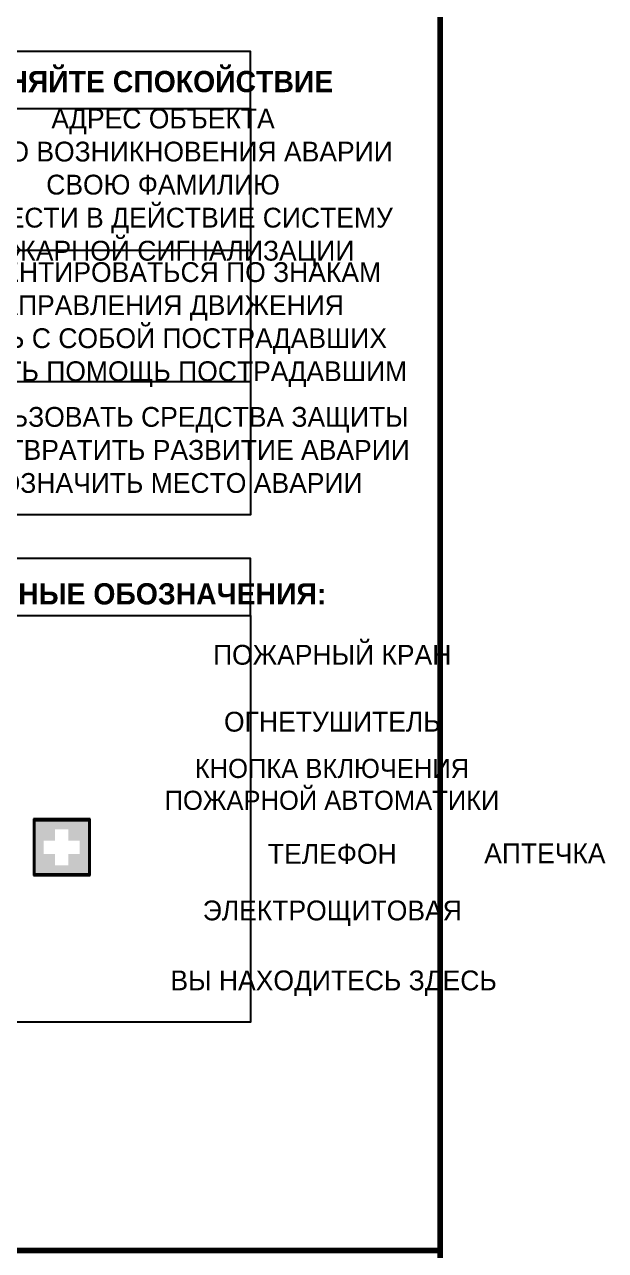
# Model space of a CAD drawing. Header units: millimetres. Extents: x 13114 to 67229, y 22859 to 38520.
# Drawn here: x 38256.9 to 38339, y 25874 to 26047.2 of the extents above; entities that cross this region are included whole.
import ezdxf

# ---------------------------------------------------------------- set-up
doc = ezdxf.new("R2010")
doc.units = ezdxf.units.MM
doc.styles.add('обычный', font='arial.ttf')

# ---------------------------------------------------------------- blocks, each defined once
blk = doc.blocks.new('A$C18900ED3')
h = blk.add_hatch(color=126)
h.paths.add_polyline_path([(-0.18, -0.18), (-7.02, -0.18), (-7.02, -7.02), (-0.18, -7.02)])
h.paths.add_polyline_path([(-5.89, -4.46), (-5.89, -2.77), (-4.46, -2.77), (-4.46, -1.31), (-2.77, -1.31), (-2.77, -2.77), (-1.33, -2.77), (-1.33, -4.46), (-2.77, -4.46), (-2.77, -5.89), (-4.46, -5.89), (-4.46, -4.46)], flags=16)
at = {"color": 126}
for p, q in [((-7.2, 0), (-7.2, -7.2)), ((0, 0), (-7.2, 0)), ((0, -7.2), (0, 0)), ((-7.02, -7.02), (-7.02, -0.18)), ((-7.02, -0.18), (-0.18, -0.18)), ((-0.18, -0.18), (-0.18, -7.02)), ((-7.2, -7.2), (0, -7.2)), ((-0.18, -7.02), (-7.02, -7.02))]:
    blk.add_line(p, q, dxfattribs=at)

msp = doc.modelspace()

# ---------------------------------------------------------------- linework, layer by layer
at = {"color": 6, "lineweight": 100}
for points in [[(37715.63, 26269), (38315.63, 26269), (38315.63, 25874), (37715.63, 25874)], [(37715.63, 25874), (38315.63, 25874), (38315.63, 25479), (37715.63, 25479)]]:
    msp.add_lwpolyline(points, close=True, dxfattribs=at)
for points in [[(38145.04, 26035.31), (38288.81, 26035.31), (38288.81, 26043.36), (38145.04, 26043.36)], [(38145.04, 26035.31), (38288.81, 26035.31), (38288.81, 25977.91), (38145.04, 25977.91)], [(38145.04, 25963.67), (38288.81, 25963.67), (38288.81, 25971.72), (38145.04, 25971.72)], [(38145.04, 25963.67), (38288.81, 25963.67), (38288.81, 25906.27), (38145.04, 25906.27)]]:
    msp.add_lwpolyline(points, close=True)
for points in [[(38203.46, 26015.32), (38145.04, 26015.32), (38288.81, 26015.32)], [(38203.46, 25996.74), (38145.04, 25996.74), (38288.81, 25996.74)]]:
    msp.add_lwpolyline(points)

# ---------------------------------------------------------------- block references
at = {"xscale": 1.111111111007631, "yscale": 1.111111111007631, "zscale": 1.111111111007631}
msp.add_blockref('A$C18900ED3', (38266.13, 25934.95), dxfattribs=at)

# ---------------------------------------------------------------- texts
at = {"lineweight": 0, "attachment_point": 5, "style": 'обычный'}
for s, insert, char_height, width in [('{\\fProxima Nova Rg|b1|i0|c204|p2;ДЕЙСТВИЯ ПРИ АВАРИИ: СОХРАНЯЙТЕ СПОКОЙСТВИЕ\\H1.6644x; }', (38243.99, 26038.68), 3, 175.1736), ('\\pi-8.4,l8.4,t8.4;{\\fProxima Nova Rg|b0|i0|c204|p2;АДРЕС ОБЪЕКТА\\PМЕСТО ВОЗНИКНОВЕНИЯ АВАРИИ\\PСВОЮ ФАМИЛИЮ\\PПРИВЕСТИ В ДЕЙСТВИЕ СИСТЕМУ \\PПОЖАРНОЙ СИГНАЛИЗАЦИИ}', (38276.44, 26024.15), 2.8, 126.6484), ('\\pi-8.4,l8.4,t8.4;{\\fProxima Nova Rg|b0|i0|c204|p2;ОРИЕНТИРОВАТЬСЯ ПО ЗНАКАМ \\PНАПРАВЛЕНИЯ ДВИЖЕНИЯ\\PВЗЯТЬ С СОБОЙ ПОСТРАДАВШИХ\\PОКАЗАТЬ ПОМОЩЬ ПОСТРАДАВШИМ}', (38276.37, 26004.79), 2.8, 126.6484), ('\\pi-8.4,l8.4,t8.4;{\\fProxima Nova Rg|b0|i0|c204|p2;ИСПОЛЬЗОВАТЬ СРЕДСТВА ЗАЩИТЫ \\PПРЕДОТВРАТИТЬ РАЗВИТИЕ АВАРИИ\\PОБОЗНАЧИТЬ МЕСТО АВАРИИ}', (38276.31, 25987.06), 2.8, 126.6484), ('{\\fProxima Nova Rg|b1|i0|c204|p2;УСЛОВНЫЕ ОБОЗНАЧЕНИЯ:\\H1.1997x; }', (38270.63, 25966.73), 3, 175.1736), ('\\pi-8.4,l8.4,t8.4;{\\fProxima Nova Rg|b0|i0|c204|p2;ПОЖАРНЫЙ КРАН\\H1.6404x; }', (38300.35, 25958.12), 2.8, 126.6484), ('\\pi-8.4,l8.4,t8.4;{\\fProxima Nova Rg|b0|i0|c204|p2;ОГНЕТУШИТЕЛЬ\\H1.1997x; }', (38300.37, 25948.67), 2.8, 126.6484), ('\\pi-8.1,l8.1,t8.1;{\\fProxima Nova Rg|b0|i0|c204|p2;КНОПКА ВКЛЮЧЕНИЯ\\PПОЖАРНОЙ АВТОМАТИКИ}', (38300.32, 25939.82), 2.7, 126.6484), ('\\pi-8.4,l8.4,t8.4;{\\fProxima Nova Rg|b0|i0|c204|p2;ТЕЛЕФОН\\H1.1997x; }', (38300.36, 25930), 2.8, 126.6484), ('\\pi-8.4,l8.4,t8.4;{\\fProxima Nova Rg|b0|i0|c204|p2;АПТЕЧКА\\H1.1667x; }', (38330.41, 25930.09), 2.8, 126.6484), ('\\pi-8.4,l8.4,t8.4;{\\fProxima Nova Rg|b0|i0|c204|p2;ЭЛЕКТРОЩИТОВАЯ\\H1.1997x; }', (38300.36, 25921.62), 2.8, 126.6484), ('\\pi-8.4,l8.4,t8.4;{\\fProxima Nova Rg|b0|i0|c204|p2;ВЫ НАХОДИТЕСЬ ЗДЕСЬ\\H1.1997x; }', (38300.55, 25911.74), 2.8, 126.6484)]:
    msp.add_mtext(s, dxfattribs=dict(at, insert=insert, char_height=char_height, width=width))

doc.saveas('drawing.dxf')
